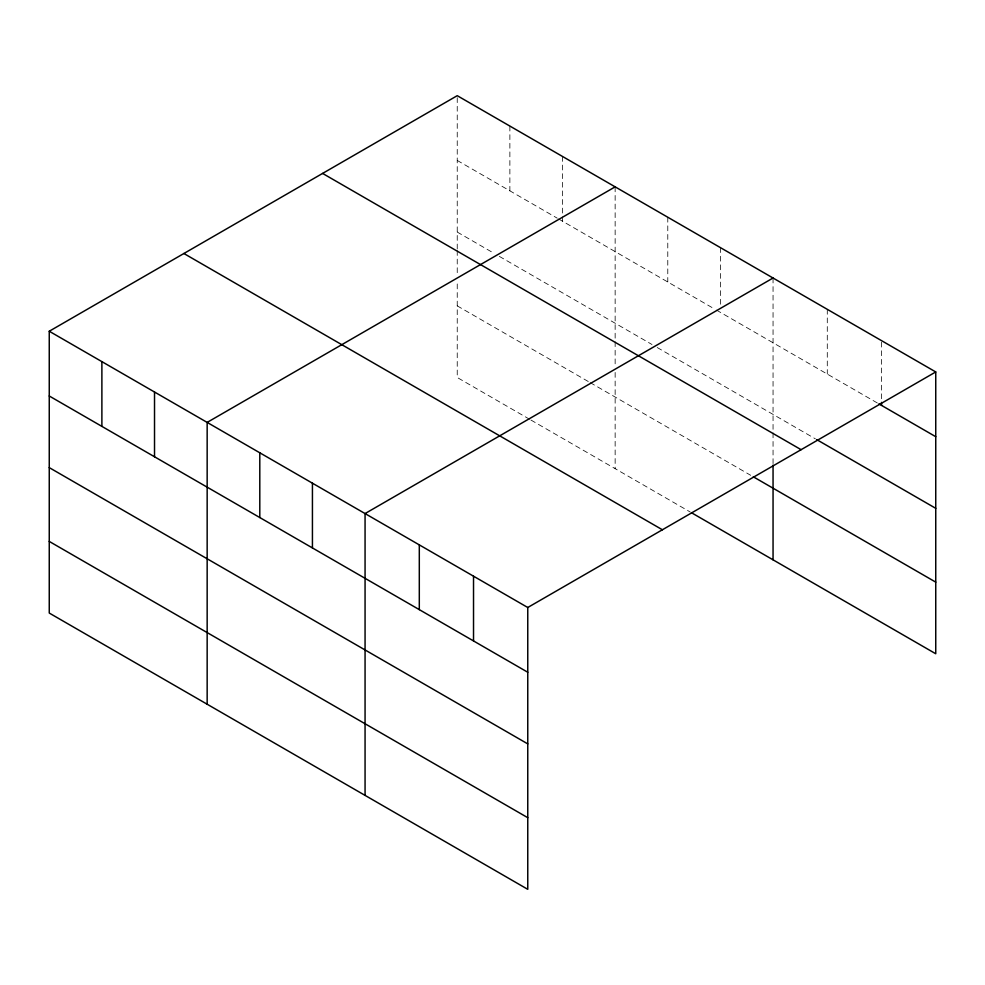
<?xml version="1.0" encoding="UTF-8"?>
<svg xmlns="http://www.w3.org/2000/svg" width="985" height="985" viewBox="0 0 985 985"><rect width="100%" height="100%" fill="white"/><g stroke="black" fill="none" stroke-linecap="round" stroke-linejoin="round"><path stroke-width="0.74" stroke-dasharray="4.92 3.69" d="M457.237 248.983L457.237 95.68M457.237 160.444L557.251 218.177M558.569 218.941L715.159 309.339M716.477 310.103L877.549 403.099M457.237 232.066L494.088 253.342M499.346 256.383L651.996 344.504M657.254 347.545L815.383 438.842M457.237 305.867L588.833 381.835M590.15 382.599L750.681 475.287M529.61 419.278L457.237 377.501L457.237 281.267M530.927 420.041L690.153 511.966M881.513 342.152L881.513 400.87M827.289 309.327L827.289 374.078M773.053 278.016L773.053 431.319M773.053 432.858L773.053 463.603M720.417 247.629L720.417 304.857M667.781 217.242L667.781 281.993M615.145 186.854L615.145 340.145M615.145 341.684L615.145 366.285M615.145 372.441L615.145 468.663M562.509 156.467L562.509 215.198M562.509 216.7L562.509 221.219M509.873 126.08L509.873 190.831M457.237 250.522L457.237 275.123"/><path stroke-width="1.48" d="M49.25 331.243L527.763 607.499L527.763 889.32L49.25 613.052L49.25 331.243L457.237 95.68L935.75 371.948L935.75 653.757L691.47 512.729M615.145 186.854L207.158 422.405L207.158 704.213M773.053 278.016L365.066 513.567L365.066 795.387M527.763 607.499L935.75 371.948M878.879 403.862L935.75 436.7M816.7 439.606L935.75 508.334M322.6 173.422L801.113 449.689M753.316 476.802L935.75 582.135M183.887 253.502L662.4 529.77M49.25 395.995L527.763 672.25M49.25 467.616L527.763 743.884M49.25 541.418L527.763 817.685M881.513 402.385L881.513 405.389M773.053 465.142L773.053 559.837M473.526 576.188L473.526 640.939M419.302 544.877L419.302 609.629M312.43 483.179L312.43 547.931M259.794 452.792L259.794 517.544M154.522 392.018L154.522 456.769M101.886 361.63L101.886 426.382"/></g></svg>
